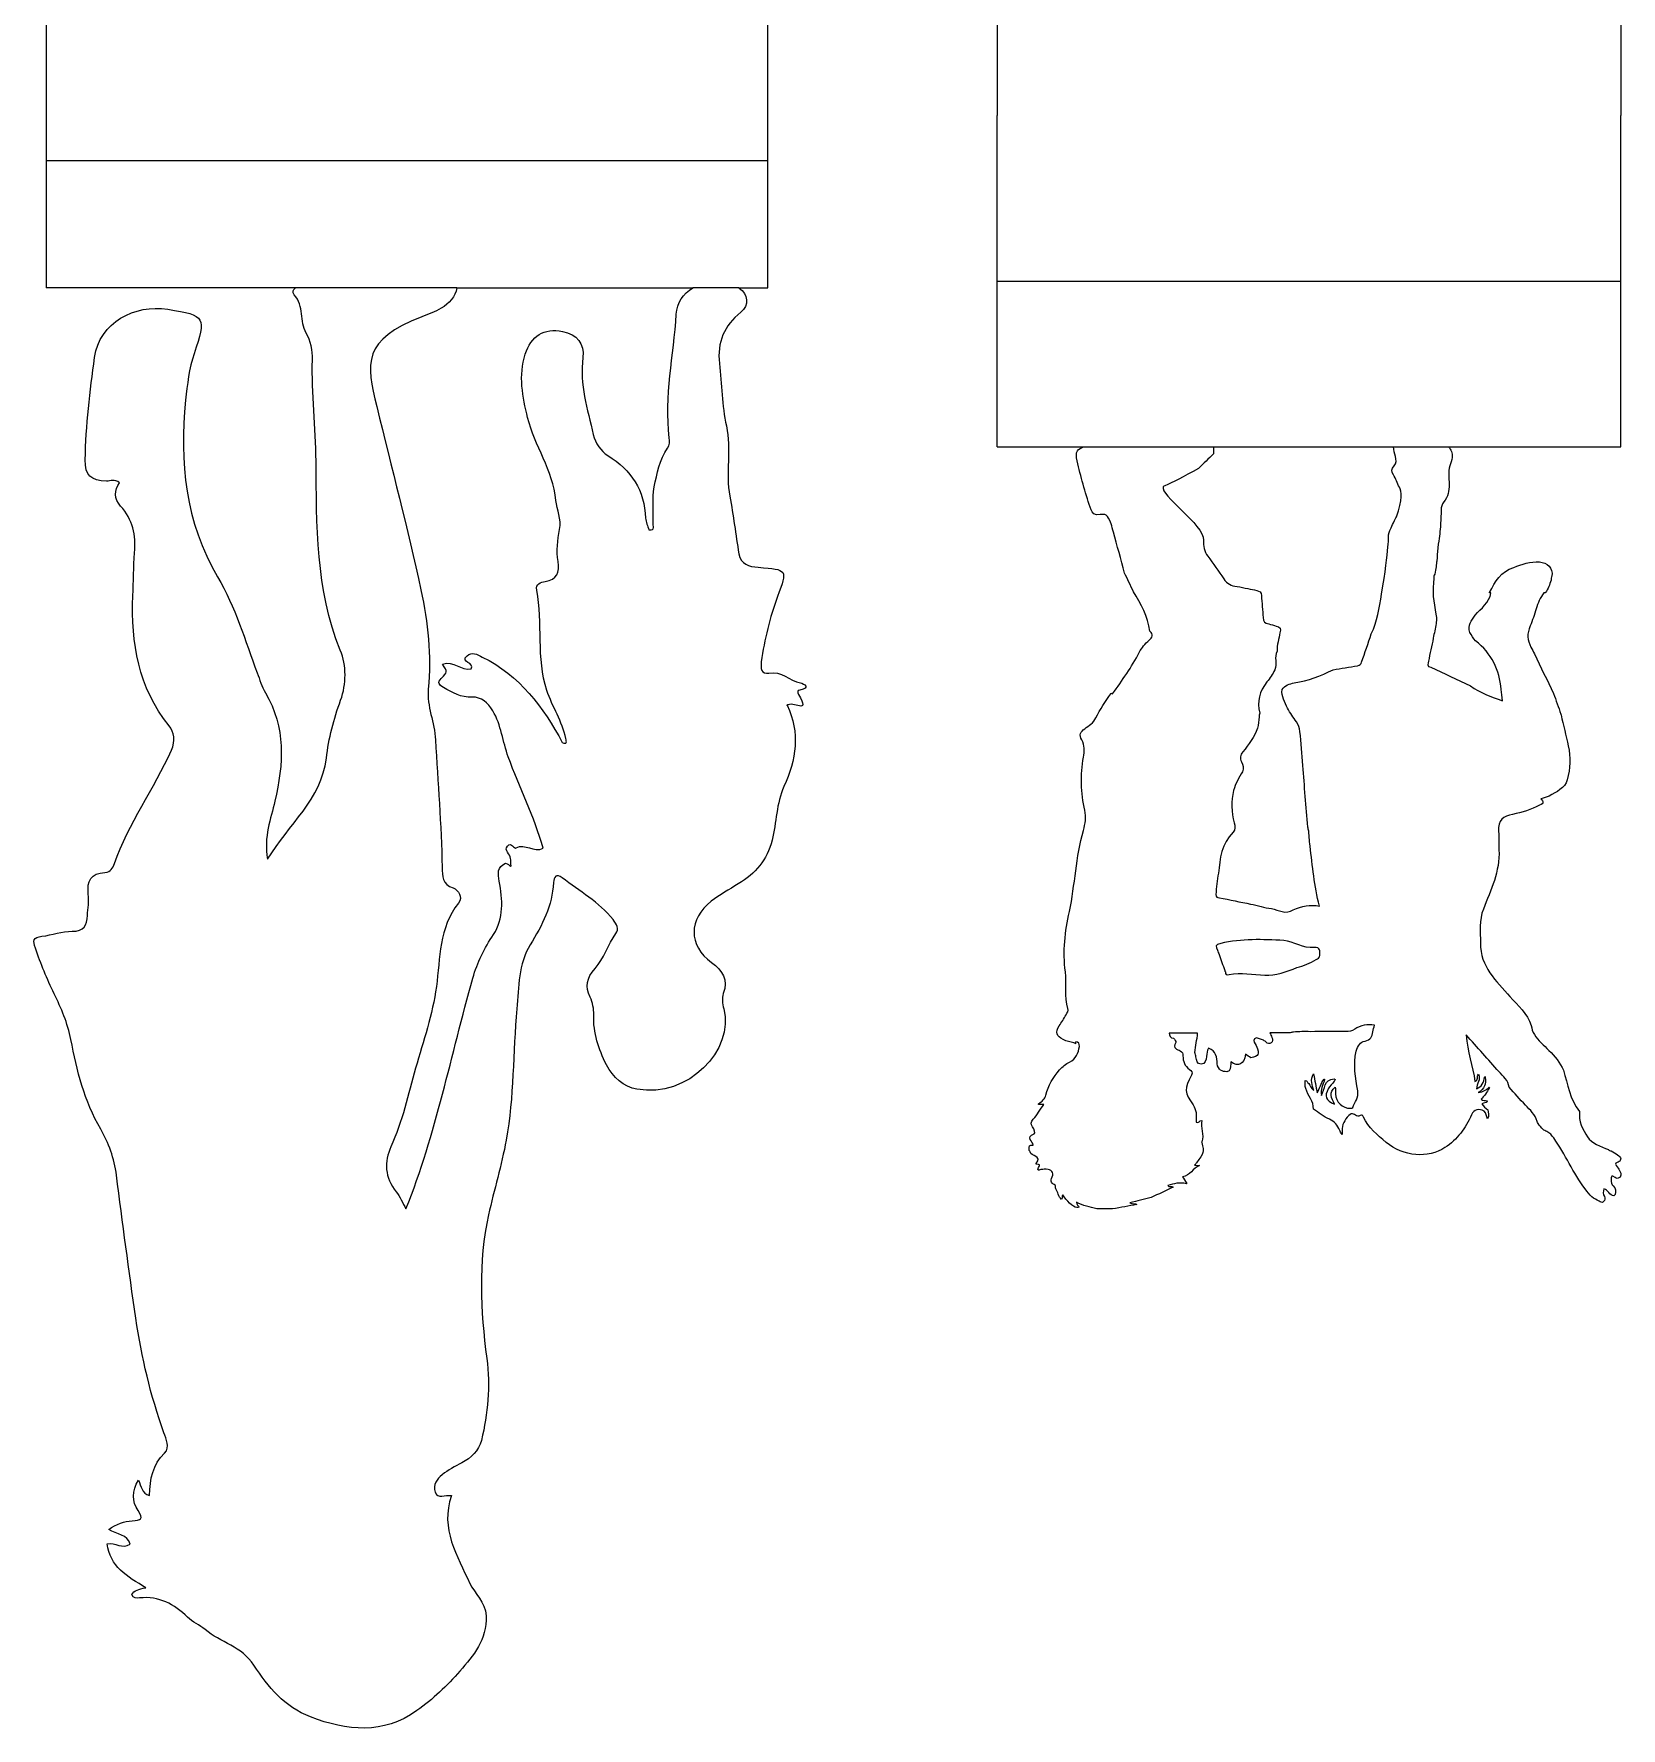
# Model space of a CAD drawing. Header units: centimetres. Extents: x 1.3 to 63.6, y -6.4 to 41.1.
# Drawn here: x 1.27 to 20.44, y 0.2 to 20.66 of the extents above; entities that cross this region are included whole.
import ezdxf

# ---------------------------------------------------------------- set-up
doc = ezdxf.new("R2010")
doc.units = ezdxf.units.CM
doc.layers.add('1. CORTE', color=5, linetype='Continuous')
doc.layers.add('3. CONTORNO', color=3, linetype='Continuous')

msp = doc.modelspace()

# ---------------------------------------------------------------- linework, layer by layer
at = {"layer": '1. CORTE', "ltscale": 0.1}
for p, q in [((1.422, 23.734), (1.422, 17.594)), ((10.134, 17.594), (10.134, 23.734)), ((12.902, 23.676), (12.902, 19.676)), ((20.432, 23.676), (20.432, 19.676)), ((12.902, 15.676), (12.902, 19.676)), ((20.432, 15.676), (20.432, 19.676)), ((4.433, 17.594), (1.422, 17.594)), ((6.378, 17.594), (9.227, 17.594)), ((9.786, 17.594), (10.134, 17.594)), ((12.902, 15.676), (13.952, 15.676)), ((15.512, 15.676), (17.689, 15.676)), ((18.353, 15.676), (20.432, 15.676))]:
    msp.add_line(p, q, dxfattribs=at)
at = {"layer": '1. CORTE'}
for points in [[(4.416, 17.512), (4.386, 17.547), (4.402, 17.574), (4.433, 17.594)], [(4.56, 17.049), (4.478, 17.194), (4.539, 17.372), (4.416, 17.512)], [(6.378, 17.594), (6.366, 17.493), (6.285, 17.405), (6.191, 17.349)], [(9.028, 17.277), (9.036, 17.416), (9.116, 17.526), (9.227, 17.594)], [(9.786, 17.594), (9.786, 17.594), (9.787, 17.593), (9.787, 17.593)], [(9.786, 17.594), (9.786, 17.594), (9.787, 17.593), (9.787, 17.593)], [(9.787, 17.593), (9.897, 17.521), (9.913, 17.385), (9.808, 17.302)], [(2.005, 16.756), (2.064, 17.179), (2.49, 17.4), (2.888, 17.337)], [(2.888, 17.337), (3.351, 17.264), (3.357, 17.24), (3.207, 16.8)], [(5.955, 17.246), (5.239, 16.969), (5.283, 16.688), (5.412, 16.161)], [(6.191, 17.349), (6.118, 17.305), (6.035, 17.277), (5.955, 17.246)], [(8.945, 15.784), (8.882, 16.286), (9, 16.78), (9.028, 17.277)], [(9.808, 17.302), (9.606, 17.141), (9.52, 16.936), (9.549, 16.682)], [(4.636, 16.728), (4.639, 16.835), (4.612, 16.957), (4.56, 17.049)], [(7.205, 16.794), (7.276, 17.015), (7.434, 17.114), (7.656, 17.07)], [(7.656, 17.07), (7.829, 17.035), (7.922, 16.921), (7.901, 16.753)], [(3.207, 16.8), (3.146, 16.622), (3.125, 16.428), (3.105, 16.239)], [(7.234, 16.028), (7.174, 16.276), (7.122, 16.535), (7.205, 16.794)], [(1.893, 15.518), (1.9, 15.933), (1.948, 16.346), (2.005, 16.756)], [(4.68, 15.504), (4.676, 15.912), (4.622, 16.318), (4.636, 16.728)], [(7.901, 16.753), (7.86, 16.43), (7.955, 16.13), (8.027, 15.824)], [(9.549, 16.682), (9.578, 16.431), (9.579, 16.176), (9.634, 15.927)], [(3.105, 16.239), (3.029, 15.492), (3.099, 14.765), (3.491, 14.106)], [(5.412, 16.161), (5.592, 15.423), (5.786, 14.689), (5.946, 13.946)], [(7.576, 15.028), (7.538, 15.393), (7.318, 15.687), (7.234, 16.028)], [(8.027, 15.824), (8.052, 15.718), (8.117, 15.623), (8.203, 15.57)], [(8.923, 15.659), (8.95, 15.698), (8.95, 15.74), (8.945, 15.784)], [(9.634, 15.927), (9.697, 15.647), (9.62, 15.36), (9.675, 15.078)], [(8.203, 15.57), (8.489, 15.394), (8.643, 15.149), (8.659, 14.813)], [(8.761, 15.191), (8.799, 15.352), (8.824, 15.519), (8.923, 15.659)], [(13.868, 15.506), (13.856, 15.56), (13.856, 15.597), (13.872, 15.625)], [(13.872, 15.625), (13.888, 15.651), (13.917, 15.664), (13.952, 15.676)], [(15.517, 15.591), (15.456, 15.532), (15.396, 15.473), (15.335, 15.414)], [(15.512, 15.676), (15.514, 15.673), (15.515, 15.671), (15.517, 15.668)], [(15.517, 15.668), (15.517, 15.659), (15.517, 15.65), (15.517, 15.64)], [(15.517, 15.64), (15.517, 15.624), (15.517, 15.608), (15.517, 15.591)], [(17.712, 15.559), (17.702, 15.597), (17.694, 15.636), (17.689, 15.676)], [(17.696, 15.446), (17.728, 15.478), (17.721, 15.519), (17.712, 15.559)], [(18.353, 15.676), (18.385, 15.641), (18.403, 15.599), (18.398, 15.548)], [(2.15, 15.261), (1.962, 15.266), (1.889, 15.329), (1.893, 15.518)], [(4.972, 13.218), (4.674, 13.957), (4.686, 14.731), (4.68, 15.504)], [(14.028, 14.945), (13.962, 15.128), (13.913, 15.317), (13.868, 15.506)], [(15.335, 15.414), (15.15, 15.311), (15.019, 15.243), (14.929, 15.205)], [(17.687, 15.337), (17.663, 15.372), (17.661, 15.411), (17.696, 15.446)], [(18.369, 15.445), (18.347, 15.372), (18.361, 15.297), (18.36, 15.223)], [(18.398, 15.548), (18.389, 15.513), (18.383, 15.478), (18.369, 15.445)], [(2.306, 15.242), (2.247, 15.292), (2.197, 15.259), (2.15, 15.261)], [(2.319, 14.959), (2.238, 15.047), (2.246, 15.15), (2.306, 15.242)], [(8.748, 14.757), (8.758, 14.901), (8.736, 15.047), (8.761, 15.191)], [(14.909, 15.191), (14.861, 15.102), (15.404, 14.728), (15.394, 14.549)], [(14.929, 15.205), (14.92, 15.201), (14.913, 15.198), (14.909, 15.191)], [(17.76, 15.187), (17.731, 15.235), (17.72, 15.292), (17.687, 15.337)], [(17.724, 14.83), (17.8, 15.041), (17.789, 15.138), (17.76, 15.187)], [(18.36, 15.223), (18.36, 15.144), (18.35, 15.071), (18.295, 15.009)], [(2.488, 14.395), (2.507, 14.608), (2.468, 14.797), (2.319, 14.959)], [(7.62, 14.676), (7.644, 14.803), (7.588, 14.913), (7.576, 15.028)], [(9.675, 15.078), (9.72, 14.848), (9.746, 14.614), (9.785, 14.383)], [(14.104, 14.853), (14.053, 14.862), (14.041, 14.907), (14.028, 14.945)], [(18.295, 15.009), (18.271, 14.982), (18.265, 14.947), (18.264, 14.912)], [(8.659, 14.813), (8.661, 14.766), (8.685, 14.719), (8.699, 14.672)], [(8.699, 14.672), (8.779, 14.663), (8.746, 14.725), (8.748, 14.757)], [(14.278, 14.744), (14.232, 14.866), (14.231, 14.866), (14.104, 14.853)], [(14.308, 14.646), (14.298, 14.678), (14.29, 14.712), (14.278, 14.744)], [(17.63, 14.614), (17.633, 14.646), (17.65, 14.679), (17.678, 14.738)], [(17.678, 14.738), (17.686, 14.746), (17.721, 14.827), (17.724, 14.83)], [(18.264, 14.912), (18.259, 14.758), (18.263, 14.863), (18.255, 14.71)], [(7.602, 14.288), (7.58, 14.418), (7.597, 14.549), (7.62, 14.676)], [(14.441, 14.151), (14.397, 14.316), (14.353, 14.481), (14.308, 14.646)], [(15.394, 14.549), (15.39, 14.479), (15.403, 14.413), (15.446, 14.354)], [(17.546, 13.895), (17.637, 14.448), (17.63, 14.614), (17.63, 14.614)], [(18.244, 14.596), (18.239, 14.565), (18.231, 14.515), (18.225, 14.454)], [(18.255, 14.71), (18.251, 14.672), (18.248, 14.634), (18.244, 14.596)], [(2.468, 13.875), (2.476, 14.048), (2.473, 14.222), (2.488, 14.395)], [(9.785, 14.383), (9.807, 14.253), (9.905, 14.229), (10.019, 14.22)], [(15.446, 14.354), (15.512, 14.264), (15.577, 14.174), (15.639, 14.081)], [(18.225, 14.454), (18.218, 14.388), (18.218, 14.358), (18.211, 14.295)], [(7.447, 14.048), (7.587, 14.074), (7.623, 14.159), (7.602, 14.288)], [(10.019, 14.22), (10.376, 14.193), (10.372, 14.192), (10.252, 13.868)], [(14.549, 13.925), (14.513, 14.001), (14.477, 14.076), (14.441, 14.151)], [(14.441, 14.151), (14.441, 14.151), (14.441, 14.151), (14.441, 14.151)], [(18.189, 14.137), (18.176, 14.122), (18.173, 14.105), (18.177, 14.086)], [(18.211, 14.295), (18.207, 14.258), (18.201, 14.203), (18.189, 14.137)], [(18.85, 13.914), (18.915, 14.046), (18.986, 14.172), (19.141, 14.218)], [(19.141, 14.218), (19.24, 14.26), (19.342, 14.288), (19.45, 14.284)], [(19.45, 14.284), (19.551, 14.281), (19.613, 14.21), (19.602, 14.114)], [(3.491, 14.106), (3.708, 13.739), (3.82, 13.336), (3.969, 12.944)], [(5.946, 13.946), (6.031, 13.551), (6.074, 13.155), (6.035, 12.749)], [(7.344, 13.944), (7.33, 14.02), (7.393, 14.039), (7.447, 14.048)], [(7.467, 12.731), (7.337, 13.126), (7.42, 13.543), (7.344, 13.944)], [(14.747, 13.448), (14.726, 13.626), (14.641, 13.778), (14.549, 13.925)], [(14.549, 13.925), (14.549, 13.925), (14.549, 13.925), (14.549, 13.925)], [(15.639, 14.081), (15.678, 14.022), (15.729, 13.993), (15.8, 13.988)], [(15.8, 13.988), (15.845, 13.985), (15.888, 13.971), (15.932, 13.962)], [(15.932, 13.962), (15.967, 13.955), (16.003, 13.949), (16.038, 13.94)], [(16.038, 13.94), (16.069, 13.932), (16.098, 13.921), (16.094, 13.879)], [(18.177, 14.086), (18.154, 13.94), (18.172, 13.796), (18.202, 13.653)], [(19.591, 14.063), (19.576, 14.011), (19.555, 13.96), (19.523, 13.914)], [(19.602, 14.114), (19.595, 14.1), (19.591, 14.082), (19.591, 14.063)], [(2.904, 12.306), (2.533, 12.768), (2.445, 13.305), (2.468, 13.875)], [(10.252, 13.868), (10.157, 13.612), (10.094, 13.349), (10.055, 13.079)], [(16.094, 13.879), (16.101, 13.79), (16.11, 13.701), (16.114, 13.612)], [(17.421, 13.415), (17.494, 13.567), (17.519, 13.731), (17.546, 13.895)], [(18.677, 13.642), (18.747, 13.725), (18.844, 13.792), (18.866, 13.91)], [(18.848, 13.91), (18.849, 13.911), (18.849, 13.912), (18.85, 13.914)], [(18.866, 13.91), (18.86, 13.91), (18.854, 13.91), (18.848, 13.91)], [(19.411, 13.718), (19.388, 13.649), (19.369, 13.577), (19.339, 13.511)], [(19.504, 13.911), (19.461, 13.852), (19.432, 13.787), (19.411, 13.718)], [(19.521, 13.911), (19.515, 13.911), (19.51, 13.911), (19.504, 13.911)], [(19.523, 13.914), (19.522, 13.913), (19.521, 13.912), (19.521, 13.911)], [(16.114, 13.612), (16.116, 13.564), (16.135, 13.542), (16.182, 13.535)], [(16.182, 13.535), (16.213, 13.531), (16.242, 13.516), (16.273, 13.509)], [(16.273, 13.509), (16.317, 13.499), (16.34, 13.478), (16.318, 13.43)], [(18.205, 13.54), (18.197, 13.481), (18.179, 13.423), (18.169, 13.364)], [(18.202, 13.653), (18.207, 13.627), (18.209, 13.601), (18.208, 13.576)], [(18.208, 13.576), (18.206, 13.565), (18.205, 13.553), (18.205, 13.54)], [(18.609, 13.434), (18.59, 13.517), (18.624, 13.58), (18.677, 13.642)], [(19.339, 13.511), (19.299, 13.422), (19.302, 13.339), (19.349, 13.256)], [(14.62, 13.192), (14.65, 13.249), (14.689, 13.297), (14.739, 13.339)], [(14.739, 13.339), (14.777, 13.372), (14.793, 13.408), (14.747, 13.448)], [(16.318, 13.43), (16.306, 13.356), (16.281, 13.284), (16.283, 13.207)], [(16.318, 13.43), (16.318, 13.43), (16.318, 13.43), (16.318, 13.43)], [(16.318, 13.43), (16.318, 13.43), (16.318, 13.43), (16.318, 13.43)], [(17.304, 13.074), (17.343, 13.188), (17.382, 13.301), (17.421, 13.415)], [(18.169, 13.364), (18.151, 13.271), (18.127, 13.179), (18.112, 13.085)], [(18.681, 13.332), (18.648, 13.36), (18.632, 13.399), (18.609, 13.434)], [(18.988, 12.742), (18.972, 12.983), (18.869, 13.18), (18.681, 13.332)], [(4.976, 12.615), (5.048, 12.812), (5.048, 13.03), (4.972, 13.218)], [(6.551, 12.992), (6.6, 13.071), (6.416, 13.071), (6.502, 13.151)], [(6.502, 13.151), (6.562, 13.206), (6.625, 13.167), (6.687, 13.136)], [(6.687, 13.136), (7.138, 12.911), (7.423, 12.533), (7.653, 12.103)], [(14.298, 12.692), (14.414, 12.853), (14.526, 13.017), (14.62, 13.192)], [(16.283, 13.207), (16.248, 13.135), (16.283, 13.055), (16.255, 12.982)], [(19.349, 13.256), (19.349, 13.256), (19.349, 13.256), (19.349, 13.256)], [(19.349, 13.256), (19.349, 13.256), (19.349, 13.256), (19.349, 13.256)], [(19.349, 13.256), (19.363, 13.229), (19.377, 13.201), (19.391, 13.173)], [(19.391, 13.173), (19.468, 13.014), (19.544, 12.855), (19.621, 12.696)], [(3.969, 12.944), (4, 12.864), (4.023, 12.778), (4.067, 12.705)], [(6.191, 12.878), (6.268, 12.956), (6.27, 12.955), (6.207, 13.05)], [(6.207, 13.05), (6.336, 13.103), (6.432, 12.963), (6.551, 12.992)], [(10.055, 13.079), (10.044, 12.998), (10.056, 12.925), (10.147, 12.942)], [(10.147, 12.942), (10.3, 12.971), (10.396, 12.848), (10.527, 12.824)], [(16.255, 12.982), (16.231, 12.928), (16.198, 12.88), (16.161, 12.835)], [(16.491, 12.826), (16.658, 12.844), (16.809, 12.912), (16.96, 12.981)], [(16.96, 12.981), (17.058, 12.998), (17.156, 13.016), (17.254, 13.031)], [(16.96, 12.981), (16.96, 12.981), (16.96, 12.981), (16.96, 12.981)], [(17.254, 13.031), (17.283, 13.035), (17.296, 13.052), (17.304, 13.074)], [(18.112, 13.085), (18.109, 13.063), (18.081, 13.017), (18.14, 13.013)], [(18.14, 13.013), (18.14, 13.013), (18.14, 13.013), (18.14, 13.013)], [(18.14, 13.013), (18.14, 13.013), (18.14, 13.013), (18.14, 13.013)], [(18.14, 13.013), (18.299, 12.938), (18.459, 12.863), (18.618, 12.788)], [(4.067, 12.705), (4.317, 12.285), (4.287, 11.846), (4.182, 11.393)], [(6.035, 12.749), (6.016, 12.541), (6.11, 12.344), (6.122, 12.134)], [(6.219, 12.767), (6.162, 12.799), (6.143, 12.829), (6.191, 12.878)], [(6.565, 12.651), (6.429, 12.646), (6.327, 12.705), (6.219, 12.767)], [(7.697, 12.15), (7.652, 12.357), (7.532, 12.533), (7.467, 12.731)], [(10.522, 12.736), (10.487, 12.731), (10.49, 12.712), (10.506, 12.685)], [(10.527, 12.824), (10.572, 12.816), (10.657, 12.758), (10.522, 12.736)], [(14.096, 12.401), (14.146, 12.504), (14.212, 12.598), (14.276, 12.693)], [(14.276, 12.693), (14.278, 12.695), (14.279, 12.697), (14.281, 12.7)], [(14.281, 12.7), (14.287, 12.698), (14.292, 12.695), (14.298, 12.692)], [(16.161, 12.835), (16.069, 12.723), (16.039, 12.598), (16.074, 12.457)], [(16.408, 12.517), (16.377, 12.59), (16.334, 12.658), (16.344, 12.742)], [(16.344, 12.742), (16.377, 12.798), (16.437, 12.808), (16.491, 12.826)], [(16.491, 12.826), (16.491, 12.826), (16.491, 12.826), (16.491, 12.826)], [(16.491, 12.826), (16.491, 12.826), (16.491, 12.826), (16.491, 12.826)], [(18.618, 12.788), (18.732, 12.7), (18.866, 12.659), (19.007, 12.607)], [(19.007, 12.607), (18.999, 12.659), (18.993, 12.7), (18.988, 12.742)], [(19.621, 12.696), (19.621, 12.696), (19.621, 12.696), (19.621, 12.696)], [(19.621, 12.696), (19.621, 12.696), (19.621, 12.696), (19.621, 12.696)], [(19.621, 12.696), (19.651, 12.612), (19.68, 12.529), (19.71, 12.446)], [(4.804, 11.915), (4.832, 12.152), (4.893, 12.387), (4.976, 12.615)], [(6.813, 12.486), (6.753, 12.586), (6.674, 12.655), (6.565, 12.651)], [(7.001, 11.929), (6.933, 12.113), (6.917, 12.313), (6.813, 12.486)], [(10.369, 12.554), (10.524, 12.219), (10.478, 11.896), (10.329, 11.572)], [(10.506, 12.685), (10.657, 12.426), (10.426, 12.617), (10.366, 12.55)], [(10.366, 12.55), (10.38, 12.574), (10.366, 12.56), (10.369, 12.554)], [(16.516, 12.352), (16.478, 12.406), (16.444, 12.462), (16.408, 12.517)], [(16.408, 12.517), (16.408, 12.517), (16.408, 12.517), (16.408, 12.517)], [(2.933, 12.01), (2.985, 12.125), (2.968, 12.226), (2.904, 12.306)], [(13.96, 12.269), (14.011, 12.306), (14.067, 12.34), (14.096, 12.401)], [(16.068, 12.412), (16.061, 12.367), (16.055, 12.322), (16.048, 12.277)], [(16.074, 12.457), (16.066, 12.443), (16.067, 12.427), (16.068, 12.412)], [(16.559, 12.237), (16.553, 12.281), (16.54, 12.317), (16.516, 12.352)], [(19.71, 12.446), (19.711, 12.443), (19.711, 12.441), (19.712, 12.438)], [(19.712, 12.438), (19.741, 12.313), (19.772, 12.188), (19.799, 12.062)], [(6.122, 12.134), (6.151, 11.621), (6.192, 11.11), (6.202, 10.596)], [(7.653, 12.103), (7.716, 12.074), (7.701, 12.117), (7.697, 12.15)], [(13.924, 12.135), (13.889, 12.195), (13.91, 12.233), (13.96, 12.269)], [(13.946, 11.925), (13.959, 11.998), (13.962, 12.07), (13.924, 12.135)], [(16.048, 12.277), (16.009, 12.169), (15.942, 12.078), (15.87, 11.991)], [(16.595, 11.825), (16.585, 11.963), (16.577, 12.1), (16.559, 12.237)], [(2.245, 10.64), (2.413, 11.128), (2.725, 11.543), (2.933, 12.01)], [(4.095, 10.693), (4.35, 11.121), (4.742, 11.411), (4.804, 11.915)], [(7.421, 10.826), (7.314, 11.208), (7.135, 11.56), (7.001, 11.929)], [(13.961, 11.284), (13.911, 11.497), (13.91, 11.711), (13.946, 11.925)], [(15.87, 11.991), (15.836, 11.949), (15.831, 11.914), (15.854, 11.87)], [(19.799, 12.062), (19.828, 11.926), (19.824, 11.788), (19.786, 11.654)], [(15.867, 11.75), (15.82, 11.68), (15.781, 11.607), (15.759, 11.525)], [(15.854, 11.87), (15.874, 11.832), (15.881, 11.792), (15.867, 11.75)], [(15.867, 11.75), (15.867, 11.75), (15.867, 11.75), (15.867, 11.75)], [(15.867, 11.75), (15.867, 11.75), (15.867, 11.75), (15.867, 11.75)], [(16.653, 11.081), (16.634, 11.329), (16.613, 11.577), (16.595, 11.825)], [(10.329, 11.572), (10.236, 11.368), (10.239, 11.138), (10.186, 10.922)], [(15.759, 11.525), (15.728, 11.394), (15.729, 11.263), (15.766, 11.133)], [(15.759, 11.525), (15.759, 11.525), (15.759, 11.525), (15.759, 11.525)], [(15.759, 11.525), (15.759, 11.525), (15.759, 11.525), (15.759, 11.525)], [(19.786, 11.654), (19.757, 11.547), (19.656, 11.507), (19.569, 11.457)], [(4.182, 11.393), (4.134, 11.181), (4.044, 10.971), (4.095, 10.693)], [(13.944, 11.042), (13.968, 11.121), (13.982, 11.201), (13.961, 11.284)], [(19.453, 11.345), (19.347, 11.297), (19.243, 11.256), (19.127, 11.235)], [(19.468, 11.423), (19.502, 11.389), (19.513, 11.372), (19.453, 11.345)], [(19.569, 11.457), (19.537, 11.446), (19.505, 11.435), (19.468, 11.423)], [(19.569, 11.457), (19.569, 11.457), (19.569, 11.457), (19.569, 11.457)], [(15.766, 11.133), (15.777, 11.094), (15.782, 11.05), (15.751, 11.019)], [(16.66, 11.058), (16.658, 11.065), (16.656, 11.072), (16.653, 11.081)], [(16.682, 10.853), (16.668, 10.92), (16.675, 10.99), (16.66, 11.058)], [(19.127, 11.235), (19.019, 11.216), (18.946, 11.168), (18.958, 11.028)], [(7.028, 10.703), (7.026, 10.757), (6.944, 10.796), (6.991, 10.853)], [(6.991, 10.853), (7.033, 10.905), (7.076, 10.817), (7.096, 10.829)], [(7.096, 10.829), (7.206, 10.896), (7.31, 10.763), (7.421, 10.826)], [(10.186, 10.922), (10.127, 10.686), (9.983, 10.519), (9.778, 10.396)], [(13.777, 10.06), (13.842, 10.386), (13.856, 10.72), (13.944, 11.042)], [(15.751, 11.019), (15.613, 10.882), (15.592, 10.704), (15.576, 10.524)], [(16.795, 10.128), (16.732, 10.371), (16.711, 10.613), (16.682, 10.853)], [(18.958, 11.028), (18.964, 10.954), (18.961, 10.88), (18.962, 10.805)], [(6.892, 10.428), (6.875, 10.52), (6.862, 10.601), (6.968, 10.645)], [(6.968, 10.645), (6.995, 10.641), (7.011, 10.623), (7.026, 10.604)], [(7.031, 10.625), (7.03, 10.652), (7.036, 10.678), (7.028, 10.703)], [(18.962, 10.805), (18.976, 10.548), (18.863, 10.321), (18.774, 10.092)], [(1.929, 10.272), (1.912, 10.43), (1.962, 10.526), (2.131, 10.534)], [(2.131, 10.534), (2.201, 10.538), (2.226, 10.587), (2.245, 10.64)], [(6.202, 10.596), (6.204, 10.487), (6.2, 10.392), (6.334, 10.346)], [(7.026, 10.604), (7.026, 10.605), (7.037, 10.612), (7.037, 10.612)], [(7.037, 10.612), (7.037, 10.612), (7.032, 10.624), (7.031, 10.625)], [(7.651, 10.47), (7.58, 10.527), (7.549, 10.477), (7.546, 10.412)], [(8.265, 9.964), (8.097, 10.178), (7.859, 10.305), (7.651, 10.47)], [(15.576, 10.524), (15.556, 10.44), (15.548, 10.354), (15.545, 10.267)], [(15.576, 10.524), (15.576, 10.524), (15.576, 10.524), (15.576, 10.524)], [(15.576, 10.524), (15.576, 10.524), (15.576, 10.524), (15.576, 10.524)], [(1.918, 10.012), (1.925, 10.099), (1.939, 10.187), (1.929, 10.272)], [(6.334, 10.346), (6.403, 10.322), (6.455, 10.235), (6.398, 10.163)], [(6.823, 9.785), (6.947, 9.972), (6.933, 10.207), (6.892, 10.428)], [(7.546, 10.412), (7.533, 10.131), (7.41, 9.896), (7.264, 9.66)], [(9.778, 10.396), (9.667, 10.329), (9.555, 10.263), (9.452, 10.185)], [(15.545, 10.267), (15.544, 10.234), (15.56, 10.232), (15.587, 10.227)], [(6.398, 10.163), (6.163, 9.864), (6.178, 9.5), (6.132, 9.156)], [(9.452, 10.185), (9.174, 9.973), (9.172, 9.65), (9.455, 9.446)], [(13.727, 9.333), (13.696, 9.58), (13.72, 9.821), (13.777, 10.06)], [(15.587, 10.227), (15.713, 10.204), (15.838, 10.177), (15.964, 10.152)], [(15.964, 10.152), (16.048, 10.133), (16.13, 10.106), (16.216, 10.099)], [(16.216, 10.099), (16.303, 10.08), (16.388, 10.021), (16.479, 10.083)], [(16.479, 10.083), (16.579, 10.126), (16.683, 10.148), (16.795, 10.128)], [(18.774, 10.092), (18.72, 9.952), (18.74, 9.82), (18.738, 9.682)], [(1.734, 9.823), (1.881, 9.821), (1.91, 9.899), (1.918, 10.012)], [(8.301, 9.796), (8.341, 9.849), (8.307, 9.91), (8.265, 9.964)], [(1.291, 9.617), (1.258, 9.71), (1.262, 9.751), (1.37, 9.763)], [(1.37, 9.763), (1.492, 9.777), (1.613, 9.826), (1.734, 9.823)], [(6.572, 9.257), (6.627, 9.448), (6.712, 9.617), (6.823, 9.785)], [(7.264, 9.66), (7.122, 9.429), (7.126, 9.149), (7.103, 8.887)], [(8.049, 9.373), (8.154, 9.492), (8.201, 9.663), (8.301, 9.796)], [(15.603, 9.677), (15.536, 9.661), (15.54, 9.64), (15.563, 9.593)], [(16.363, 9.713), (16.109, 9.725), (15.855, 9.734), (15.603, 9.677)], [(16.73, 9.626), (16.599, 9.615), (16.488, 9.696), (16.363, 9.713)], [(16.8, 9.532), (16.801, 9.582), (16.812, 9.633), (16.73, 9.626)], [(18.738, 9.682), (18.735, 9.395), (18.929, 9.223), (19.095, 9.034)], [(1.517, 9.069), (1.431, 9.247), (1.356, 9.429), (1.291, 9.617)], [(9.455, 9.446), (9.595, 9.345), (9.655, 9.237), (9.597, 9.071)], [(15.563, 9.593), (15.571, 9.577), (15.577, 9.559), (15.583, 9.542)], [(15.583, 9.542), (15.583, 9.542), (15.583, 9.542), (15.583, 9.542)], [(15.583, 9.542), (15.583, 9.542), (15.583, 9.542), (15.583, 9.542)], [(15.583, 9.542), (15.606, 9.479), (15.629, 9.415), (15.652, 9.351)], [(16.523, 9.385), (16.605, 9.407), (16.682, 9.439), (16.756, 9.481)], [(16.756, 9.481), (16.775, 9.492), (16.799, 9.502), (16.8, 9.532)], [(5.765, 6.469), (6.128, 7.377), (6.309, 8.329), (6.572, 9.257)], [(7.988, 9.028), (7.928, 9.155), (7.944, 9.254), (8.049, 9.373)], [(13.757, 8.889), (13.714, 9.035), (13.745, 9.186), (13.727, 9.333)], [(15.652, 9.351), (15.652, 9.346), (15.654, 9.34), (15.659, 9.333)], [(15.659, 9.333), (15.654, 9.296), (15.678, 9.295), (15.703, 9.3)], [(15.703, 9.3), (15.848, 9.327), (15.991, 9.3), (16.135, 9.292)], [(16.135, 9.292), (16.266, 9.284), (16.397, 9.338), (16.523, 9.385)], [(16.523, 9.385), (16.523, 9.385), (16.523, 9.385), (16.523, 9.385)], [(1.719, 8.516), (1.68, 8.714), (1.602, 8.892), (1.517, 9.069)], [(6.132, 9.156), (6.087, 8.816), (5.974, 8.496), (5.882, 8.17)], [(8.032, 8.813), (8.034, 8.888), (8.021, 8.958), (7.988, 9.028)], [(9.597, 9.071), (9.576, 9.011), (9.586, 8.949), (9.602, 8.888)], [(19.095, 9.034), (19.19, 8.925), (19.306, 8.832), (19.352, 8.686)], [(7.103, 8.887), (7.055, 8.358), (7.071, 7.824), (6.975, 7.3)], [(8.186, 8.209), (8.089, 8.398), (8.025, 8.597), (8.032, 8.813)], [(9.602, 8.888), (9.731, 8.392), (9.173, 7.802), (8.552, 7.915)], [(13.652, 8.679), (13.681, 8.724), (13.71, 8.768), (13.736, 8.814)], [(13.736, 8.814), (13.75, 8.838), (13.765, 8.862), (13.757, 8.889)], [(13.7, 8.514), (13.617, 8.555), (13.604, 8.602), (13.652, 8.679)], [(16.441, 8.598), (16.362, 8.598), (16.282, 8.598), (16.197, 8.598)], [(16.197, 8.598), (16.206, 8.576), (16.214, 8.559), (16.221, 8.541)], [(16.481, 8.604), (16.468, 8.603), (16.455, 8.601), (16.441, 8.598)], [(16.685, 8.61), (16.617, 8.612), (16.549, 8.612), (16.481, 8.604)], [(17.116, 8.613), (16.972, 8.612), (16.829, 8.611), (16.685, 8.61)], [(17.221, 8.639), (17.187, 8.613), (17.153, 8.613), (17.116, 8.613)], [(17.46, 8.689), (17.374, 8.699), (17.291, 8.691), (17.221, 8.639)], [(17.345, 8.497), (17.412, 8.512), (17.432, 8.55), (17.438, 8.609)], [(17.438, 8.609), (17.441, 8.635), (17.452, 8.659), (17.46, 8.689)], [(19.352, 8.686), (19.363, 8.649), (19.363, 8.608), (19.391, 8.577)], [(2.079, 7.432), (1.88, 7.772), (1.793, 8.142), (1.719, 8.516)], [(13.829, 8.475), (13.787, 8.49), (13.741, 8.493), (13.7, 8.514)], [(13.777, 8.242), (13.857, 8.282), (13.886, 8.352), (13.896, 8.433)], [(13.849, 8.464), (13.844, 8.468), (13.837, 8.472), (13.829, 8.475)], [(13.852, 8.487), (13.852, 8.478), (13.851, 8.471), (13.849, 8.464)], [(13.896, 8.433), (13.899, 8.465), (13.885, 8.484), (13.852, 8.487)], [(15.323, 8.594), (15.211, 8.594), (15.097, 8.594), (14.981, 8.594)], [(14.981, 8.594), (14.984, 8.562), (14.989, 8.532), (15.033, 8.532)], [(15.06, 8.478), (15.012, 8.405), (15.079, 8.401), (15.115, 8.377)], [(15.033, 8.532), (15.042, 8.513), (15.072, 8.496), (15.06, 8.478)], [(15.292, 8.359), (15.297, 8.398), (15.303, 8.437), (15.306, 8.476)], [(15.306, 8.476), (15.31, 8.515), (15.331, 8.551), (15.323, 8.594)], [(15.457, 8.41), (15.434, 8.382), (15.437, 8.346), (15.432, 8.31)], [(15.561, 8.222), (15.554, 8.297), (15.551, 8.379), (15.457, 8.41)], [(16.032, 8.442), (16.072, 8.329), (16.068, 8.316), (15.965, 8.294)], [(16.011, 8.525), (15.983, 8.499), (16.022, 8.469), (16.032, 8.442)], [(16.107, 8.51), (16.074, 8.515), (16.039, 8.551), (16.011, 8.525)], [(16.147, 8.486), (16.137, 8.497), (16.121, 8.508), (16.107, 8.51)], [(16.21, 8.475), (16.191, 8.461), (16.166, 8.463), (16.147, 8.486)], [(16.221, 8.541), (16.231, 8.517), (16.231, 8.49), (16.21, 8.475)], [(17.24, 8.374), (17.257, 8.44), (17.286, 8.484), (17.345, 8.497)], [(18.961, 8.128), (18.833, 8.273), (18.703, 8.418), (18.565, 8.572)], [(18.565, 8.572), (18.582, 8.37), (18.647, 8.193), (18.672, 8.007)], [(19.391, 8.577), (19.433, 8.499), (19.505, 8.446), (19.565, 8.384)], [(8.552, 7.915), (8.399, 7.942), (8.263, 8.06), (8.186, 8.209)], [(13.657, 8.149), (13.692, 8.191), (13.732, 8.219), (13.777, 8.242)], [(15.115, 8.377), (15.137, 8.363), (15.147, 8.346), (15.147, 8.318)], [(15.147, 8.318), (15.147, 8.252), (15.167, 8.195), (15.226, 8.155)], [(15.303, 8.305), (15.3, 8.323), (15.295, 8.341), (15.292, 8.359)], [(15.365, 8.217), (15.317, 8.217), (15.31, 8.265), (15.303, 8.305)], [(15.432, 8.31), (15.426, 8.269), (15.419, 8.217), (15.365, 8.217)], [(15.677, 8.127), (15.623, 8.126), (15.568, 8.147), (15.561, 8.222)], [(15.723, 8.221), (15.721, 8.182), (15.723, 8.127), (15.677, 8.127)], [(15.726, 8.245), (15.725, 8.237), (15.723, 8.229), (15.723, 8.221)], [(15.902, 8.338), (15.885, 8.215), (15.816, 8.179), (15.726, 8.245)], [(15.965, 8.294), (15.945, 8.308), (15.924, 8.323), (15.902, 8.338)], [(15.965, 8.294), (15.965, 8.294), (15.965, 8.294), (15.965, 8.294)], [(17.257, 7.896), (17.231, 8.053), (17.198, 8.211), (17.24, 8.374)], [(19.565, 8.384), (19.635, 8.312), (19.7, 8.237), (19.742, 8.145)], [(5.882, 8.17), (5.793, 7.85), (5.722, 7.526), (5.583, 7.219)], [(13.491, 7.845), (13.52, 7.961), (13.579, 8.058), (13.657, 8.149)], [(15.25, 8.083), (15.161, 7.929), (15.165, 7.867), (15.272, 7.727)], [(15.226, 8.155), (15.25, 8.139), (15.271, 8.119), (15.25, 8.083)], [(16.631, 7.923), (16.617, 7.955), (16.62, 7.988), (16.623, 8.022)], [(16.623, 8.022), (16.65, 8.025), (16.646, 7.99), (16.667, 7.986)], [(16.667, 7.986), (16.677, 7.952), (16.701, 7.928), (16.727, 7.899)], [(16.727, 7.899), (16.705, 7.965), (16.682, 8.027), (16.723, 8.099)], [(16.723, 8.099), (16.723, 8.099), (16.724, 8.099), (16.724, 8.099)], [(16.724, 8.099), (16.739, 8.021), (16.752, 7.951), (16.767, 7.87)], [(16.767, 7.87), (16.799, 7.927), (16.81, 7.983), (16.851, 8.036)], [(16.856, 8.034), (16.843, 7.964), (16.797, 7.912), (16.82, 7.838)], [(16.82, 7.838), (16.862, 7.918), (16.848, 8.035), (16.972, 8.04)], [(16.851, 8.036), (16.853, 8.036), (16.855, 8.035), (16.856, 8.034)], [(16.973, 8.013), (16.949, 7.982), (16.922, 7.952), (16.902, 7.918)], [(16.972, 8.04), (16.995, 8.032), (16.98, 8.023), (16.973, 8.013)], [(18.672, 8.007), (18.72, 8.023), (18.691, 8.069), (18.714, 8.098)], [(18.714, 8.098), (18.746, 8.033), (18.695, 7.982), (18.69, 7.92)], [(18.69, 7.92), (18.756, 7.943), (18.778, 7.993), (18.79, 8.068)], [(18.797, 8.058), (18.807, 7.978), (18.79, 7.923), (18.713, 7.874)], [(18.79, 8.068), (18.793, 8.064), (18.795, 8.061), (18.797, 8.058)], [(19.084, 7.939), (19.079, 8.026), (19.01, 8.071), (18.961, 8.128)], [(19.742, 8.145), (19.79, 7.973), (19.818, 7.793), (19.935, 7.647)], [(13.401, 7.738), (13.447, 7.769), (13.484, 7.796), (13.491, 7.845)], [(16.721, 7.673), (16.73, 7.771), (16.651, 7.836), (16.631, 7.923)], [(16.631, 7.923), (16.631, 7.923), (16.631, 7.923), (16.631, 7.923)], [(16.631, 7.923), (16.631, 7.923), (16.631, 7.923), (16.631, 7.923)], [(16.902, 7.918), (16.851, 7.83), (16.871, 7.78), (16.978, 7.734)], [(16.978, 7.734), (16.938, 7.808), (16.905, 7.878), (16.986, 7.939)], [(16.986, 7.939), (16.987, 7.913), (16.987, 7.886), (16.988, 7.86)], [(16.988, 7.86), (16.992, 7.76), (17.072, 7.683), (17.171, 7.685)], [(17.197, 7.696), (17.223, 7.761), (17.271, 7.81), (17.257, 7.896)], [(18.713, 7.874), (18.776, 7.883), (18.805, 7.91), (18.845, 7.938)], [(18.847, 7.936), (18.821, 7.874), (18.782, 7.834), (18.746, 7.793)], [(18.746, 7.793), (18.771, 7.771), (18.796, 7.782), (18.817, 7.776)], [(18.845, 7.938), (18.846, 7.938), (18.847, 7.937), (18.847, 7.936)], [(19.282, 7.723), (19.214, 7.793), (19.149, 7.867), (19.084, 7.939)], [(13.34, 7.555), (13.388, 7.606), (13.422, 7.668), (13.466, 7.731)], [(13.404, 7.731), (13.403, 7.733), (13.402, 7.736), (13.401, 7.738)], [(13.466, 7.731), (13.445, 7.731), (13.428, 7.731), (13.404, 7.731)], [(15.272, 7.727), (15.272, 7.727), (15.272, 7.727), (15.272, 7.727)], [(15.272, 7.727), (15.272, 7.727), (15.272, 7.727), (15.272, 7.727)], [(15.272, 7.727), (15.283, 7.696), (15.294, 7.665), (15.305, 7.634)], [(15.305, 7.634), (15.305, 7.634), (15.305, 7.634), (15.305, 7.634)], [(15.305, 7.634), (15.305, 7.594), (15.305, 7.554), (15.305, 7.515)], [(16.915, 7.552), (16.843, 7.581), (16.788, 7.636), (16.721, 7.673)], [(17.148, 7.596), (17.1, 7.543), (17.061, 7.489), (17.069, 7.413)], [(17.257, 7.59), (17.221, 7.599), (17.193, 7.647), (17.148, 7.596)], [(17.171, 7.685), (17.182, 7.685), (17.192, 7.684), (17.197, 7.696)], [(17.287, 7.598), (17.278, 7.593), (17.266, 7.588), (17.257, 7.59)], [(17.328, 7.578), (17.318, 7.599), (17.31, 7.61), (17.287, 7.598)], [(17.6, 7.273), (17.493, 7.361), (17.387, 7.449), (17.328, 7.578)], [(18.63, 7.606), (18.561, 7.444), (18.459, 7.308), (18.31, 7.209)], [(18.782, 7.648), (18.727, 7.688), (18.658, 7.671), (18.63, 7.606)], [(18.819, 7.772), (18.813, 7.738), (18.776, 7.757), (18.757, 7.74)], [(18.757, 7.74), (18.776, 7.71), (18.8, 7.688), (18.828, 7.667)], [(18.825, 7.556), (18.81, 7.587), (18.812, 7.626), (18.782, 7.648)], [(18.817, 7.776), (18.818, 7.775), (18.818, 7.773), (18.819, 7.772)], [(18.828, 7.667), (18.832, 7.631), (18.849, 7.595), (18.825, 7.556)], [(19.423, 7.527), (19.399, 7.61), (19.339, 7.664), (19.282, 7.723)], [(19.935, 7.647), (19.921, 7.53), (19.975, 7.425), (20.031, 7.338)], [(2.27, 6.877), (2.244, 7.076), (2.174, 7.27), (2.079, 7.432)], [(13.339, 7.241), (13.334, 7.285), (13.244, 7.335), (13.349, 7.375)], [(13.332, 7.459), (13.304, 7.494), (13.306, 7.519), (13.34, 7.555)], [(13.349, 7.375), (13.364, 7.381), (13.358, 7.434), (13.332, 7.459)], [(15.305, 7.515), (15.336, 7.506), (15.348, 7.537), (15.373, 7.539)], [(15.373, 7.539), (15.356, 7.452), (15.409, 7.365), (15.373, 7.278)], [(17.039, 7.417), (17.014, 7.477), (16.979, 7.527), (16.915, 7.552)], [(17.068, 7.368), (17.054, 7.391), (17.044, 7.403), (17.039, 7.417)], [(17.069, 7.369), (17.068, 7.369), (17.068, 7.369), (17.068, 7.368)], [(17.069, 7.413), (17.07, 7.403), (17.069, 7.393), (17.069, 7.369)], [(19.434, 7.5), (19.43, 7.508), (19.426, 7.517), (19.423, 7.527)], [(19.496, 7.428), (19.475, 7.452), (19.454, 7.475), (19.434, 7.5)], [(19.539, 7.404), (19.524, 7.41), (19.509, 7.418), (19.496, 7.428)], [(19.623, 7.326), (19.6, 7.358), (19.578, 7.387), (19.539, 7.404)], [(5.583, 7.219), (5.502, 7.041), (5.506, 6.846), (5.647, 6.677)], [(6.975, 7.3), (6.92, 6.997), (6.829, 6.7), (6.762, 6.399)], [(13.289, 7.175), (13.288, 7.24), (13.288, 7.24), (13.339, 7.241)], [(13.303, 7.157), (13.303, 7.163), (13.294, 7.169), (13.289, 7.175)], [(15.373, 7.27), (15.403, 7.152), (15.402, 7.146), (15.31, 7.027)], [(15.373, 7.278), (15.372, 7.275), (15.372, 7.272), (15.373, 7.27)], [(18.31, 7.209), (18.106, 7.074), (17.809, 7.102), (17.6, 7.273)], [(20.002, 6.71), (19.857, 6.904), (19.765, 7.13), (19.623, 7.326)], [(20.031, 7.338), (20.082, 7.259), (20.191, 7.225), (20.284, 7.186)], [(20.284, 7.186), (20.29, 7.171), (20.304, 7.171), (20.317, 7.17)], [(20.317, 7.17), (20.317, 7.17), (20.317, 7.17), (20.317, 7.17)], [(20.317, 7.17), (20.317, 7.17), (20.317, 7.17), (20.317, 7.17)], [(20.317, 7.17), (20.343, 7.154), (20.371, 7.141), (20.394, 7.122)], [(13.375, 7.018), (13.455, 7.113), (13.306, 7.101), (13.303, 7.157)], [(13.4, 6.936), (13.371, 6.958), (13.467, 7.006), (13.378, 7.01)], [(13.376, 7.011), (13.376, 7.013), (13.375, 7.016), (13.375, 7.018)], [(13.378, 7.01), (13.377, 7.01), (13.377, 7.011), (13.376, 7.011)], [(15.346, 6.993), (15.268, 6.962), (15.233, 6.871), (15.143, 6.858)], [(15.31, 7.027), (15.304, 7.019), (15.298, 7.01), (15.288, 6.997)], [(15.288, 6.997), (15.31, 6.995), (15.328, 6.994), (15.346, 6.993)], [(15.346, 6.993), (15.346, 6.993), (15.346, 6.993), (15.346, 6.993)], [(20.389, 7.028), (20.361, 7.017), (20.363, 7.012), (20.401, 6.963)], [(20.427, 7.053), (20.42, 7.045), (20.408, 7.036), (20.389, 7.028)], [(20.394, 7.122), (20.414, 7.106), (20.43, 7.09), (20.433, 7.074)], [(20.401, 6.963), (20.411, 6.943), (20.424, 6.923), (20.432, 6.901)], [(20.433, 7.074), (20.432, 7.068), (20.43, 7.061), (20.427, 7.053)], [(2.503, 5.149), (2.418, 5.724), (2.344, 6.3), (2.27, 6.877)], [(13.442, 6.945), (13.426, 6.944), (13.411, 6.939), (13.4, 6.936)], [(13.497, 6.948), (13.479, 6.949), (13.46, 6.948), (13.442, 6.945)], [(13.567, 6.857), (13.593, 6.906), (13.555, 6.948), (13.497, 6.948)], [(13.605, 6.755), (13.564, 6.778), (13.535, 6.798), (13.567, 6.857)], [(13.61, 6.711), (13.608, 6.726), (13.607, 6.74), (13.605, 6.755)], [(15.188, 6.77), (15.105, 6.798), (15.036, 6.773), (14.966, 6.75)], [(14.966, 6.75), (14.978, 6.725), (15.008, 6.755), (15.027, 6.731)], [(15.143, 6.858), (15.159, 6.832), (15.173, 6.809), (15.193, 6.777)], [(15.193, 6.777), (15.192, 6.774), (15.19, 6.772), (15.188, 6.77)], [(20.366, 6.848), (20.317, 6.891), (20.317, 6.854), (20.318, 6.819)], [(20.318, 6.819), (20.318, 6.792), (20.323, 6.764), (20.342, 6.746)], [(20.389, 6.835), (20.381, 6.837), (20.373, 6.841), (20.366, 6.848)], [(20.425, 6.853), (20.416, 6.848), (20.404, 6.842), (20.389, 6.835)], [(20.432, 6.901), (20.437, 6.884), (20.435, 6.867), (20.425, 6.853)], [(5.647, 6.677), (5.696, 6.618), (5.724, 6.542), (5.765, 6.469)], [(13.681, 6.584), (13.641, 6.617), (13.638, 6.672), (13.61, 6.711)], [(13.697, 6.641), (13.677, 6.626), (13.696, 6.601), (13.681, 6.584)], [(13.866, 6.485), (13.819, 6.493), (13.736, 6.566), (13.697, 6.641)], [(13.862, 6.551), (13.858, 6.517), (13.886, 6.511), (13.891, 6.491)], [(14.105, 6.468), (14.025, 6.497), (13.939, 6.505), (13.862, 6.551)], [(14.763, 6.607), (14.678, 6.586), (14.594, 6.565), (14.507, 6.543)], [(15.027, 6.731), (14.938, 6.689), (14.851, 6.648), (14.763, 6.607)], [(20.083, 6.613), (20.056, 6.645), (20.029, 6.677), (20.002, 6.71)], [(20.002, 6.71), (20.002, 6.71), (20.002, 6.71), (20.002, 6.71)], [(20.002, 6.71), (20.002, 6.71), (20.002, 6.71), (20.002, 6.71)], [(20.171, 6.563), (20.141, 6.579), (20.112, 6.596), (20.083, 6.613)], [(20.226, 6.559), (20.206, 6.534), (20.188, 6.555), (20.171, 6.563)], [(20.228, 6.713), (20.218, 6.679), (20.219, 6.648), (20.235, 6.617)], [(20.235, 6.617), (20.246, 6.596), (20.241, 6.576), (20.226, 6.559)], [(20.351, 6.629), (20.293, 6.629), (20.284, 6.698), (20.228, 6.713)], [(20.342, 6.746), (20.376, 6.716), (20.371, 6.682), (20.364, 6.645)], [(20.364, 6.645), (20.36, 6.64), (20.356, 6.634), (20.351, 6.629)], [(6.762, 6.399), (6.635, 5.823), (6.665, 5.241), (6.741, 4.663)], [(13.891, 6.491), (13.883, 6.489), (13.875, 6.487), (13.866, 6.485)], [(14.297, 6.468), (14.233, 6.468), (14.169, 6.468), (14.105, 6.468)], [(14.591, 6.523), (14.493, 6.504), (14.395, 6.486), (14.297, 6.468)], [(14.507, 6.543), (14.533, 6.52), (14.568, 6.544), (14.591, 6.523)], [(2.841, 3.765), (2.682, 4.216), (2.572, 4.678), (2.503, 5.149)], [(6.741, 4.663), (6.785, 4.325), (6.755, 3.998), (6.676, 3.673)], [(2.85, 3.52), (2.924, 3.593), (2.868, 3.688), (2.841, 3.765)], [(2.67, 3.007), (2.671, 3.204), (2.708, 3.379), (2.85, 3.52)], [(6.676, 3.673), (6.646, 3.549), (6.555, 3.462), (6.439, 3.401)], [(6.439, 3.401), (6.358, 3.358), (6.272, 3.316), (6.202, 3.258)], [(2.53, 2.826), (2.456, 2.935), (2.458, 3.058), (2.534, 3.193)], [(2.534, 3.193), (2.568, 3.119), (2.573, 3.034), (2.67, 3.007)], [(6.202, 3.258), (6.142, 3.208), (6.086, 3.136), (6.117, 3.048)], [(6.117, 3.048), (6.15, 2.958), (6.235, 3.02), (6.315, 3.006)], [(6.315, 3.006), (6.173, 2.604), (6.386, 2.277), (6.536, 1.945)], [(2.176, 2.598), (2.268, 2.665), (2.364, 2.694), (2.461, 2.701)], [(2.461, 2.701), (2.564, 2.708), (2.602, 2.72), (2.53, 2.826)], [(2.436, 2.419), (2.403, 2.54), (2.275, 2.532), (2.176, 2.598)], [(2.159, 2.425), (2.254, 2.441), (2.34, 2.355), (2.436, 2.419)], [(2.626, 1.891), (2.398, 2.029), (2.188, 2.15), (2.159, 2.425)], [(2.454, 1.811), (2.485, 1.859), (2.535, 1.878), (2.626, 1.891)], [(6.536, 1.945), (6.596, 1.815), (6.724, 1.728), (6.732, 1.552)], [(2.549, 1.77), (2.512, 1.766), (2.473, 1.765), (2.454, 1.811)], [(3.128, 1.537), (2.965, 1.695), (2.782, 1.792), (2.549, 1.77)], [(3.339, 1.387), (3.273, 1.442), (3.189, 1.477), (3.128, 1.537)], [(6.732, 1.552), (6.744, 1.265), (6.579, 1.076), (6.416, 0.885)], [(3.929, 0.956), (3.783, 1.182), (3.526, 1.231), (3.339, 1.387)], [(4.613, 0.332), (4.299, 0.453), (4.1, 0.694), (3.929, 0.956)], [(6.416, 0.885), (6.263, 0.707), (6.09, 0.546), (5.898, 0.409)], [(5.898, 0.409), (5.486, 0.116), (5.057, 0.163), (4.613, 0.332)]]:
    msp.add_open_spline(points, degree=3, dxfattribs=at)
at = {"layer": '3. CONTORNO', "ltscale": 0.1}
for p, q in [((10.134, 19.129), (1.422, 19.129)), ((12.902, 17.676), (20.432, 17.676)), ((6.378, 17.594), (4.433, 17.594)), ((9.786, 17.594), (9.227, 17.594)), ((13.952, 15.676), (15.512, 15.676)), ((17.689, 15.676), (18.353, 15.676))]:
    msp.add_line(p, q, dxfattribs=at)

doc.saveas('drawing.dxf')
